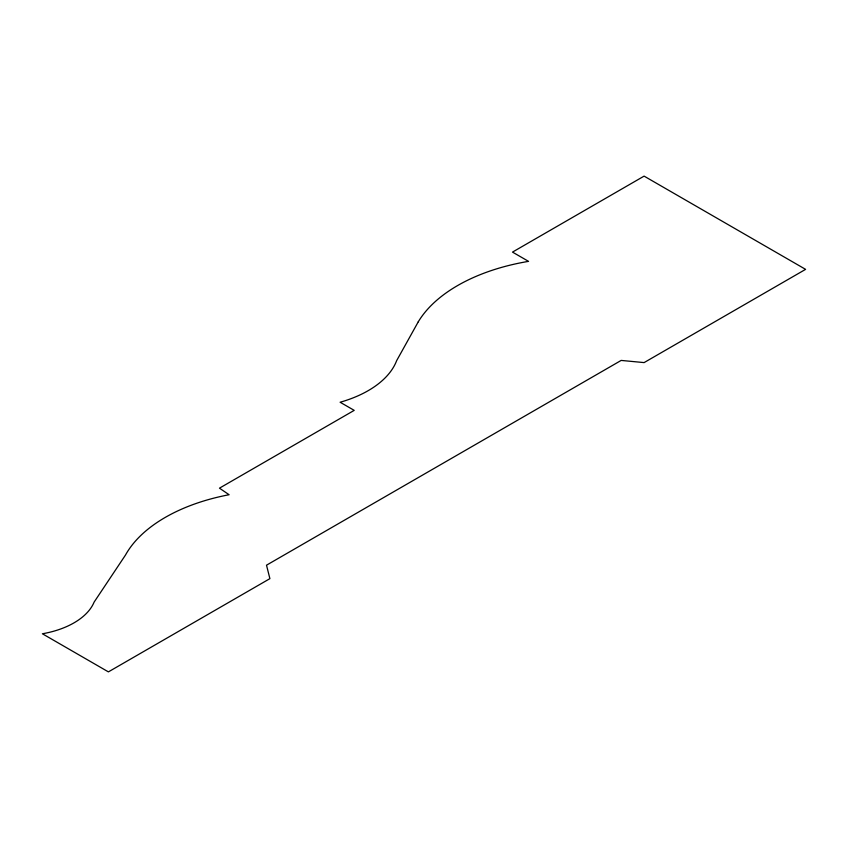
<?xml version="1.0" encoding="UTF-8"?>
<svg xmlns="http://www.w3.org/2000/svg" width="848" height="848" viewBox="0 0 848 848"><rect width="100%" height="100%" fill="white"/><g stroke="black" fill="none" stroke-linecap="round" stroke-linejoin="round"><path stroke-width="1.27" d="M418.265 321.816L396.652 360.644A105.396 60.855 0 0 1 340.122 402.238L354.21 410.368L219.473 488.162L229.108 494.734A161.883 93.46 0 0 0 125.462 555.09L94.107 602.122A75.684 43.693 0 0 1 42.4 633.774L108.396 671.881L269.897 578.643L266.505 565.192L621.171 360.421L644.098 362.594L805.6 269.357L644.098 176.119L512.499 252.1L528.548 261.364A165.445 95.517 0 0 0 418.265 321.816"/></g></svg>
